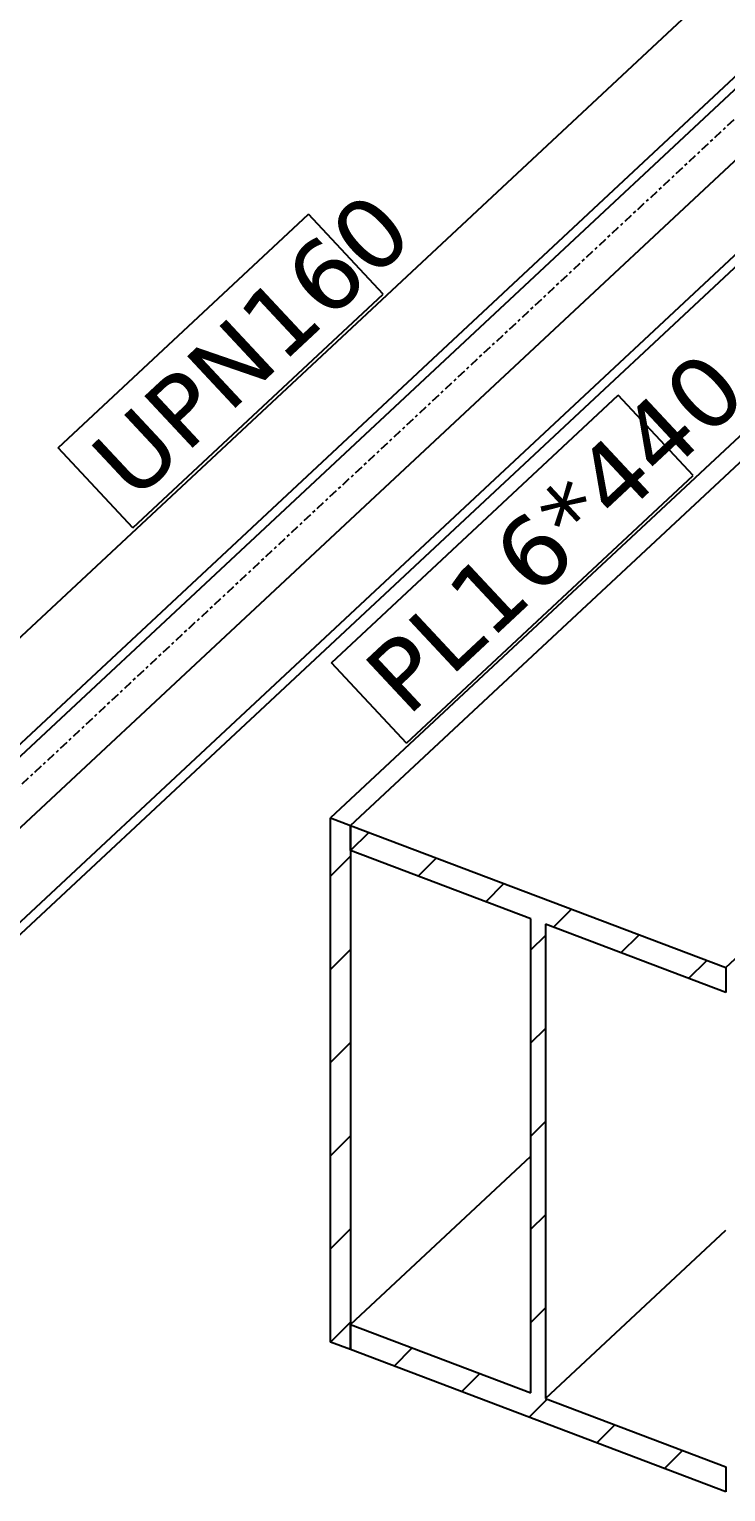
# Model space of a CAD drawing. Header units: millimetres. Extents: x 15962 to 71432, y 9666 to 72266.
# Drawn here: x 62956 to 63426, y 33214 to 34201 of the extents above; entities that cross this region are included whole.
import ezdxf

# ---------------------------------------------------------------- set-up
doc = ezdxf.new("R2010")
doc.units = ezdxf.units.MM
doc.header["$LTSCALE"] = 2
doc.linetypes.add('DXK_LINE_DOT3', pattern=[5.9187, 2.979, -0.9799, 0.9799, -0.9799])
doc.styles.add('Arial Narrow', font='verdana.ttf', dxfattribs={"height": 0.2})

msp = doc.modelspace()

# ---------------------------------------------------------------- hatches: boundary and pattern name
at = {"linetype": 'Continuous'}
h = msp.add_hatch(dxfattribs=at)
h.set_pattern_fill('', scale=14, style=0, pattern_type=0)
h.set_pattern_definition([(45, (63159.394, 33314.74), (-31.431, 31.431), [])])
h.paths.add_polyline_path([(63159.3937, 33668.4353), (63159.3937, 33314.7383), (63172.888, 33309.6247), (63172.888, 33663.3217)])
h = msp.add_hatch(dxfattribs=at)
h.set_pattern_fill('', scale=14, style=0, pattern_type=0)
h.set_pattern_definition([(45, (63172.89, 33646.44), (-31.431, 31.431), [])])
h.paths.add_polyline_path([(63172.8892, 33663.3212), (63172.8892, 33646.4402), (63294.5484, 33600.3382), (63294.5484, 33280.4032), (63172.8892, 33326.5052), (63172.8892, 33309.6242), (63425.9066, 33213.7448), (63425.9066, 33230.6258), (63304.2474, 33276.7278), (63304.2474, 33596.6629), (63425.9066, 33550.5608), (63425.9066, 33567.4418)])

# ---------------------------------------------------------------- linework, layer by layer
at = {"color": 7, "linetype": 'DXK_LINE_DOT3'}
msp.add_line((62856.1399, 33602.4836), (64041.2256, 34708.9803), dxfattribs=at)
at = {"color": 2, "linetype": 'Continuous'}
for p, q in [((63906.3555, 34683.3421), (62828.7297, 33677.1791)), ((62883.5502, 33656.4052), (63961.176, 34662.5682)), ((62883.5502, 33647.9647), (63961.176, 34654.1277)), ((62835.0552, 33554.6055), (63693.7254, 34356.333)), ((63172.8892, 33663.3212), (63881.5743, 34325.0098)), ((62883.5502, 33536.2286), (63693.7254, 34292.6771)), ((62883.5502, 33527.7881), (63693.7254, 34284.2366)), ((63425.9066, 33567.4418), (64078.2266, 34176.5032)), ((63541.1163, 34024.8439), (63159.3937, 33668.4353)), ((63172.888, 33663.3217), (63554.6106, 34019.7304)), ((63159.3937, 33668.4353), (63172.888, 33663.3217)), ((63159.3937, 33314.7383), (63159.3937, 33668.4353)), ((63172.888, 33663.3217), (63172.888, 33309.6247)), ((63172.8892, 33663.3212), (63425.9066, 33567.4418)), ((63172.8892, 33646.4402), (63172.8892, 33663.3212)), ((63294.5484, 33600.3382), (63172.8892, 33646.4402)), ((63294.5484, 33280.4032), (63294.5484, 33600.3382)), ((63425.9066, 33550.5608), (63304.2474, 33596.6629)), ((63304.2474, 33596.6629), (63304.2474, 33276.7278)), ((63425.9066, 33567.4418), (63425.9066, 33550.5608)), ((63172.8892, 33326.5052), (63294.5484, 33440.0966)), ((63304.2474, 33276.7278), (63425.908, 33390.3205)), ((63172.8892, 33309.6242), (63172.8892, 33326.5052)), ((63172.8892, 33326.5052), (63294.5484, 33280.4032)), ((63172.888, 33309.6247), (63159.3937, 33314.7383)), ((63425.9066, 33213.7448), (63172.8892, 33309.6242)), ((63304.2474, 33276.7278), (63425.9066, 33230.6258)), ((63425.9066, 33230.6258), (63425.9066, 33213.7448))]:
    msp.add_line(p, q, dxfattribs=at)
at = {"color": 7, "linetype": 'Continuous'}
for p, q in [((62975.5621, 33918.2518), (63144.4291, 34075.9204)), ((63194.9308, 34021.8318), (63144.4291, 34075.9204)), ((63026.0638, 33864.1632), (63194.9308, 34021.8318)), ((63160.0407, 33773.0169), (63353.4622, 33953.6117)), ((63403.9639, 33899.5231), (63353.4622, 33953.6117)), ((63026.0638, 33864.1632), (62975.5621, 33918.2518)), ((63210.5424, 33718.9283), (63403.9639, 33899.5231)), ((63210.5424, 33718.9283), (63160.0407, 33773.0169))]:
    msp.add_line(p, q, dxfattribs=at)

# ---------------------------------------------------------------- texts
at = {"color": 96, "style": 'Arial Narrow'}
for s, p in [('UPN160', (63026.6455, 33881.1238)), ('PL16*440', (63211.124, 33735.8889))]:
    msp.add_text(s, height=47.72135, rotation=43.03486, dxfattribs=at).set_placement(p)

doc.saveas('drawing.dxf')
